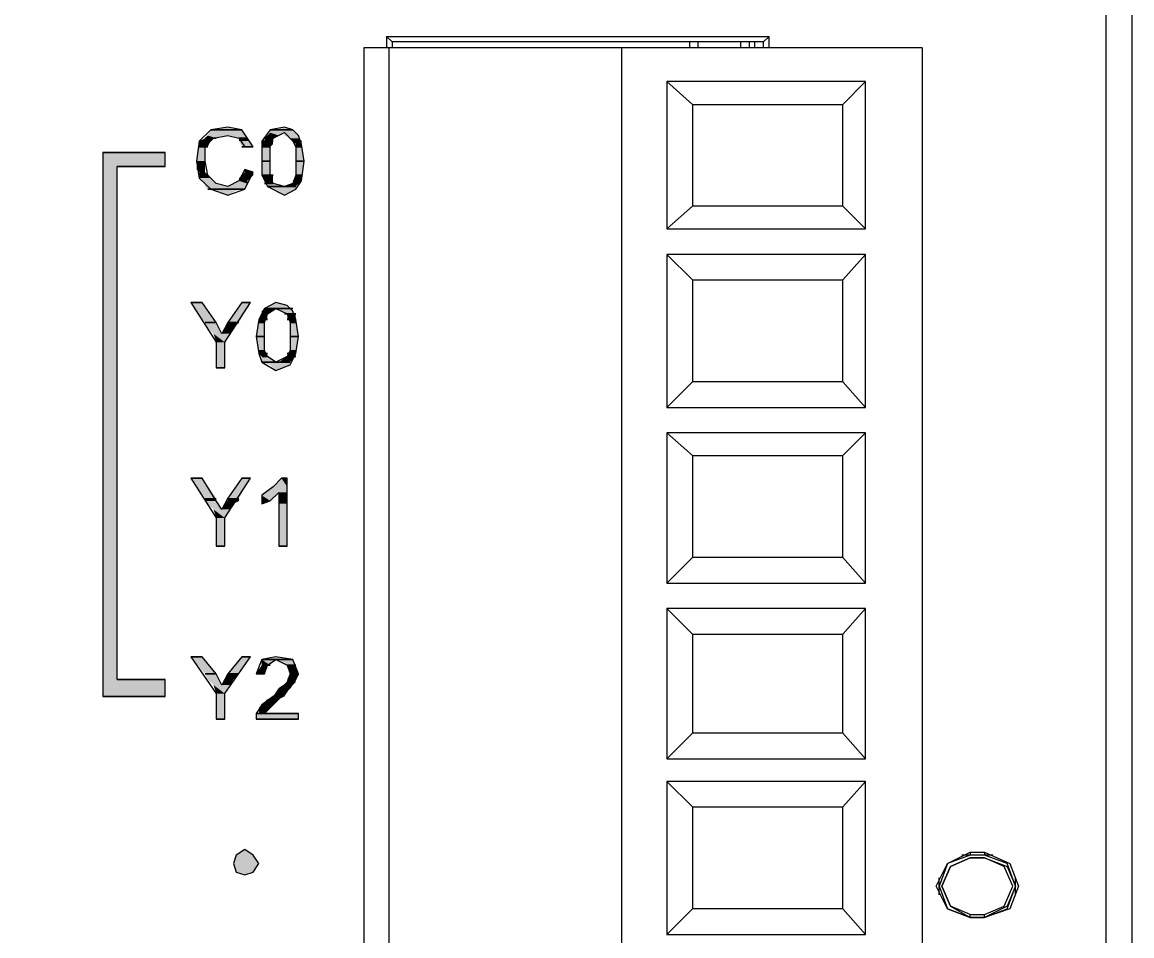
# Model space of a CAD drawing. Header units: millimetres. Extents: x -11 to 1219, y 0 to 1751.
# Drawn here: x 276.39 to 298.57, y 942.92 to 961.19 of the extents above; entities that cross this region are included whole.
import ezdxf

# ---------------------------------------------------------------- set-up
doc = ezdxf.new("R2010")
doc.units = ezdxf.units.MM
doc.header["$LTSCALE"] = 10
doc.layers.get('Defpoints').update_dxf_attribs({"linetype": 'CONTINUOUS'})
doc.layers.add('_MULTI_WIRE', color=9, linetype='CONTINUOUS')
doc.layers.add('PSYMS', color=7, linetype='CONTINUOUS')
doc.layers.add('PDF_Geometry', color=7, linetype='CONTINUOUS', true_color=0x151d1f)
doc.layers.add('PDF_Solid Fills', color=7, linetype='CONTINUOUS', true_color=0x070809)
doc.layers.get('_MULTI_WIRE').off()
doc.styles.get("Standard").update_dxf_attribs({"font": '', "width": 0.8})
doc.styles.get('Standard').set_extended_font_data('Meiryo UI')
doc.dimstyles.get("Standard").update_dxf_attribs({"dimtxt": 8, "dimasz": 2, "dimexe": 1.5, "dimexo": 1.5, "dimgap": 1.8, "dimtad": 1, "dimdec": 3, "dimdsep": 46, "dimtxsty": 'Standard', "dimcen": 0, "dimclrd": 4, "dimclre": 4, "dimclrt": 4, "dimadec": 0, "dimazin": 0, "dimtfac": 1, "dimtdec": 3, "dimtmove": 0, "dimatfit": 3, "dimfxl": 1, "dimtolj": 1, "dimtzin": 1, "dimarcsym": 0})

# ---------------------------------------------------------------- blocks, each defined once
blk = doc.blocks.new('DVP-28SWS211R')
at = {"layer": 'PDF_Geometry', "color": 7, "lineweight": 9, "true_color": 0xffffff}
for p, q in [((45.208, -90.359), (45.208, 0)), ((45.718, -0.453), (45.718, -89.906)), ((30.818, -3.569), (38.466, -3.569)), ((30.932, -3.682), (30.818, -3.569)), ((30.818, -3.569), (30.818, -3.796)), ((30.932, -3.682), (30.932, -3.796)), ((38.353, -3.682), (30.932, -3.682)), ((36.88, -3.682), (36.88, -3.796)), ((37.05, -3.796), (37.05, -3.682)), ((37.9, -3.796), (37.9, -3.682)), ((38.07, -3.682), (38.07, -3.796)), ((38.183, -3.796), (38.183, -3.682)), ((38.466, -3.569), (38.353, -3.682)), ((38.353, -3.796), (38.353, -3.682)), ((38.466, -3.796), (38.466, -3.569)), ((41.525, -3.796), (30.365, -3.796)), ((30.365, -3.796), (30.365, -36.257)), ((30.875, -36.257), (30.875, -3.796)), ((35.52, -3.796), (35.52, -36.257)), ((41.525, -3.796), (41.525, -36.257)), ((36.427, -4.475), (36.427, -7.421)), ((36.427, -4.475), (36.937, -4.929)), ((40.392, -4.475), (36.427, -4.475)), ((39.939, -4.929), (40.392, -4.475)), ((40.392, -7.421), (40.392, -4.475)), ((36.937, -4.929), (39.939, -4.929)), ((36.937, -4.929), (36.937, -6.968)), ((39.939, -6.968), (39.939, -4.929)), ((27.306, -5.439), (27.079, -5.665)), ((27.646, -5.382), (27.306, -5.439)), ((27.306, -5.439), (27.929, -5.439)), ((27.929, -5.439), (27.306, -5.439)), ((27.306, -5.439), (27.929, -5.439)), ((27.929, -5.439), (27.306, -5.439)), ((27.929, -5.439), (27.646, -5.382)), ((28.156, -5.778), (27.929, -5.439)), ((28.496, -5.439), (28.326, -5.665)), ((28.779, -5.382), (28.496, -5.439)), ((28.609, -5.439), (28.496, -5.439)), ((28.496, -5.439), (28.949, -5.439)), ((28.552, -5.608), (28.779, -5.495)), ((28.949, -5.439), (28.609, -5.439)), ((28.609, -5.439), (28.949, -5.439)), ((28.949, -5.439), (28.609, -5.439)), ((28.949, -5.439), (28.779, -5.382)), ((28.779, -5.495), (28.949, -5.665)), ((29.062, -5.552), (28.949, -5.439)), ((27.079, -5.665), (27.023, -6.062)), ((27.193, -5.608), (27.363, -5.608)), ((27.363, -5.608), (27.193, -5.608)), ((27.193, -5.608), (27.419, -5.608)), ((27.363, -5.608), (27.193, -5.608)), ((27.193, -5.778), (27.363, -5.608)), ((27.363, -5.608), (27.646, -5.552)), ((27.419, -5.608), (27.363, -5.608)), ((27.646, -5.552), (27.872, -5.608)), ((27.872, -5.608), (28.042, -5.608)), ((28.042, -5.608), (27.872, -5.608)), ((27.872, -5.608), (28.042, -5.608)), ((28.042, -5.608), (27.872, -5.608)), ((27.872, -5.608), (27.986, -5.778)), ((28.382, -5.665), (28.326, -5.665)), ((28.326, -5.665), (28.552, -5.665)), ((28.326, -5.665), (28.326, -6.062)), ((28.552, -5.665), (28.382, -5.665)), ((28.382, -5.665), (28.552, -5.665)), ((28.552, -5.665), (28.382, -5.665)), ((28.496, -5.778), (28.552, -5.608)), ((28.949, -5.665), (29.119, -5.665)), ((29.119, -5.665), (28.949, -5.665)), ((28.949, -5.665), (29.119, -5.665)), ((29.119, -5.665), (28.949, -5.665)), ((28.949, -5.665), (29.005, -5.778)), ((29.119, -5.722), (29.062, -5.552)), ((29.175, -6.062), (29.119, -5.722)), ((25.153, -5.892), (26.399, -5.892)), ((26.399, -5.892), (25.153, -5.892)), ((25.153, -5.892), (25.153, -16.769)), ((26.399, -5.892), (25.153, -5.892)), ((26.399, -6.175), (26.399, -5.892)), ((27.079, -5.778), (27.193, -5.778)), ((27.193, -5.778), (27.079, -5.778)), ((27.079, -5.778), (27.249, -5.778)), ((27.193, -5.778), (27.079, -5.778)), ((27.079, -5.778), (27.193, -5.778)), ((27.193, -5.778), (27.079, -5.778)), ((27.079, -5.778), (27.193, -5.778)), ((27.193, -5.778), (27.079, -5.778)), ((27.249, -5.778), (27.193, -5.778)), ((27.193, -6.062), (27.193, -5.778)), ((27.929, -5.778), (28.042, -5.778)), ((28.042, -5.778), (27.929, -5.778)), ((27.929, -5.778), (28.156, -5.778)), ((28.042, -5.778), (27.929, -5.778)), ((27.986, -5.778), (28.042, -5.778)), ((28.042, -5.778), (27.986, -5.778)), ((27.986, -5.778), (27.986, -5.778)), ((27.986, -5.778), (28.156, -5.778)), ((28.156, -5.778), (28.042, -5.778)), ((28.326, -5.778), (28.496, -5.778)), ((28.496, -5.778), (28.326, -5.778)), ((28.326, -5.778), (28.496, -5.778)), ((28.496, -5.778), (28.326, -5.778)), ((28.496, -6.062), (28.496, -5.778)), ((29.005, -5.778), (29.119, -5.778)), ((29.119, -5.778), (29.005, -5.778)), ((29.005, -5.778), (29.119, -5.778)), ((29.119, -5.778), (29.005, -5.778)), ((29.005, -5.778), (29.005, -6.062)), ((25.436, -6.175), (26.399, -6.175)), ((26.399, -6.175), (25.436, -6.175)), ((25.436, -16.429), (25.436, -6.175)), ((25.436, -6.175), (26.399, -6.175)), ((27.023, -6.062), (27.079, -6.402)), ((27.249, -6.345), (27.193, -6.062)), ((28.326, -6.062), (28.496, -6.062)), ((28.496, -6.062), (28.326, -6.062)), ((28.326, -6.062), (28.496, -6.062)), ((28.496, -6.062), (28.326, -6.062)), ((28.326, -6.062), (28.326, -6.345)), ((28.496, -6.345), (28.496, -6.062)), ((29.005, -6.062), (29.175, -6.062)), ((29.175, -6.062), (29.005, -6.062)), ((29.005, -6.062), (29.175, -6.062)), ((29.175, -6.062), (29.005, -6.062)), ((29.005, -6.062), (29.005, -6.345)), ((29.119, -6.458), (29.175, -6.062)), ((27.079, -6.402), (27.306, -6.628)), ((27.419, -6.515), (27.249, -6.345)), ((27.986, -6.232), (27.872, -6.458)), ((28.156, -6.288), (27.986, -6.232)), ((27.986, -6.628), (28.156, -6.288)), ((28.326, -6.345), (28.496, -6.345)), ((28.496, -6.345), (28.326, -6.345)), ((28.326, -6.345), (28.496, -6.345)), ((28.496, -6.345), (28.326, -6.345)), ((28.326, -6.345), (28.552, -6.345)), ((28.552, -6.345), (28.326, -6.345)), ((28.326, -6.345), (28.552, -6.345)), ((28.552, -6.345), (28.326, -6.345)), ((28.326, -6.345), (28.439, -6.572)), ((28.552, -6.515), (28.496, -6.345)), ((29.005, -6.345), (28.949, -6.515)), ((29.005, -6.345), (29.119, -6.345)), ((29.119, -6.345), (29.005, -6.345)), ((29.005, -6.345), (29.119, -6.345)), ((29.119, -6.345), (29.005, -6.345)), ((29.005, -6.345), (29.119, -6.345)), ((29.119, -6.345), (29.005, -6.345)), ((29.005, -6.345), (29.119, -6.345)), ((29.119, -6.345), (29.005, -6.345)), ((27.249, -6.628), (27.872, -6.628)), ((27.872, -6.628), (27.249, -6.628)), ((27.249, -6.628), (27.986, -6.628)), ((27.872, -6.628), (27.249, -6.628)), ((27.306, -6.628), (27.646, -6.742)), ((27.646, -6.572), (27.419, -6.515)), ((27.872, -6.458), (27.646, -6.572)), ((27.646, -6.742), (27.986, -6.628)), ((27.986, -6.628), (27.872, -6.628)), ((28.382, -6.515), (28.552, -6.515)), ((28.552, -6.515), (28.382, -6.515)), ((28.382, -6.515), (28.552, -6.515)), ((28.552, -6.515), (28.382, -6.515)), ((28.439, -6.572), (28.779, -6.572)), ((28.779, -6.572), (28.439, -6.572)), ((28.439, -6.572), (28.779, -6.572)), ((28.779, -6.572), (28.439, -6.572)), ((28.439, -6.572), (28.779, -6.742)), ((28.779, -6.572), (28.552, -6.515)), ((28.949, -6.515), (28.779, -6.572)), ((28.779, -6.572), (29.005, -6.572)), ((29.005, -6.572), (28.779, -6.572)), ((28.779, -6.572), (29.005, -6.572)), ((29.005, -6.572), (28.779, -6.572)), ((28.779, -6.742), (29.005, -6.628)), ((28.949, -6.515), (29.062, -6.515)), ((29.062, -6.515), (28.949, -6.515)), ((28.949, -6.515), (29.062, -6.515)), ((29.062, -6.515), (28.949, -6.515)), ((29.005, -6.628), (29.119, -6.458)), ((36.937, -6.968), (36.427, -7.421)), ((39.939, -6.968), (36.937, -6.968)), ((40.392, -7.421), (39.939, -6.968)), ((36.427, -7.421), (40.392, -7.421)), ((36.427, -7.931), (36.427, -10.99)), ((36.427, -7.931), (36.937, -8.441)), ((40.392, -7.931), (36.427, -7.931)), ((39.939, -8.441), (40.392, -7.931)), ((40.392, -10.99), (40.392, -7.931)), ((36.937, -8.441), (39.939, -8.441)), ((36.937, -8.441), (36.937, -10.48)), ((39.939, -10.481), (39.939, -8.441)), ((26.909, -8.894), (27.136, -8.894)), ((27.136, -8.894), (26.909, -8.894)), ((27.136, -8.894), (26.909, -8.894)), ((26.909, -8.894), (27.419, -9.687)), ((27.419, -9.291), (27.136, -8.894)), ((27.589, -9.687), (28.099, -8.894)), ((27.929, -8.894), (27.646, -9.291)), ((27.929, -8.894), (28.099, -8.894)), ((28.099, -8.894), (27.929, -8.894)), ((28.099, -8.894), (27.929, -8.894)), ((28.382, -9.008), (28.269, -9.234)), ((28.609, -8.894), (28.382, -9.008)), ((28.382, -9.008), (28.949, -9.008)), ((28.949, -9.008), (28.382, -9.008)), ((28.382, -9.008), (28.949, -9.008)), ((28.949, -9.008), (28.382, -9.008)), ((28.439, -9.121), (28.609, -9.008)), ((28.835, -8.951), (28.609, -8.894)), ((28.609, -9.008), (28.835, -9.121)), ((28.949, -9.064), (28.835, -8.951)), ((29.005, -9.234), (28.949, -9.064)), ((27.193, -9.291), (27.419, -9.291)), ((27.419, -9.291), (27.193, -9.291)), ((27.193, -9.291), (27.419, -9.291)), ((27.419, -9.291), (27.193, -9.291)), ((27.532, -9.517), (27.419, -9.291)), ((27.646, -9.291), (27.532, -9.517)), ((27.646, -9.291), (27.872, -9.291)), ((27.872, -9.291), (27.646, -9.291)), ((27.646, -9.291), (27.872, -9.291)), ((27.872, -9.291), (27.646, -9.291)), ((28.269, -9.234), (28.212, -9.574)), ((28.269, -9.234), (28.382, -9.234)), ((28.382, -9.234), (28.269, -9.234)), ((28.269, -9.234), (28.439, -9.234)), ((28.382, -9.234), (28.269, -9.234)), ((28.269, -9.291), (28.382, -9.291)), ((28.382, -9.291), (28.269, -9.291)), ((28.269, -9.291), (28.382, -9.291)), ((28.382, -9.291), (28.269, -9.291)), ((28.326, -9.121), (28.439, -9.121)), ((28.439, -9.121), (28.326, -9.121)), ((28.326, -9.121), (28.439, -9.121)), ((28.439, -9.121), (28.326, -9.121)), ((28.382, -9.291), (28.439, -9.121)), ((28.439, -9.234), (28.382, -9.234)), ((28.382, -9.574), (28.382, -9.291)), ((28.779, -9.121), (29.005, -9.121)), ((29.005, -9.121), (28.779, -9.121)), ((28.779, -9.121), (29.005, -9.121)), ((29.005, -9.121), (28.779, -9.121)), ((28.835, -9.121), (28.892, -9.291)), ((28.835, -9.234), (29.005, -9.234)), ((29.005, -9.234), (28.835, -9.234)), ((28.835, -9.234), (29.005, -9.234)), ((29.005, -9.234), (28.835, -9.234)), ((28.892, -9.291), (29.005, -9.291)), ((29.005, -9.291), (28.892, -9.291)), ((28.892, -9.291), (29.005, -9.291)), ((29.005, -9.291), (28.892, -9.291)), ((28.892, -9.291), (28.892, -9.574)), ((29.062, -9.574), (29.005, -9.234)), ((27.419, -9.687), (27.419, -10.197)), ((27.589, -10.197), (27.589, -9.687)), ((28.212, -9.574), (28.382, -9.574)), ((28.382, -9.574), (28.212, -9.574)), ((28.212, -9.574), (28.382, -9.574)), ((28.382, -9.574), (28.212, -9.574)), ((28.212, -9.574), (28.269, -9.914)), ((28.382, -9.857), (28.382, -9.574)), ((28.892, -9.574), (29.062, -9.574)), ((29.062, -9.574), (28.892, -9.574)), ((28.892, -9.574), (29.062, -9.574)), ((29.062, -9.574), (28.892, -9.574)), ((28.892, -9.574), (28.892, -9.857)), ((29.005, -9.914), (29.062, -9.574)), ((28.269, -9.857), (28.382, -9.857)), ((28.382, -9.857), (28.269, -9.857)), ((28.269, -9.857), (28.382, -9.857)), ((28.382, -9.857), (28.269, -9.857)), ((28.269, -9.914), (28.439, -9.914)), ((28.439, -9.914), (28.269, -9.914)), ((28.269, -9.914), (28.439, -9.914)), ((28.439, -9.914), (28.269, -9.914)), ((28.269, -9.914), (28.326, -10.084)), ((28.326, -9.971), (28.439, -9.971)), ((28.439, -9.971), (28.326, -9.971)), ((28.326, -9.971), (28.439, -9.971)), ((28.439, -9.971), (28.326, -9.971)), ((28.439, -9.971), (28.382, -9.857)), ((28.609, -10.084), (28.439, -9.971)), ((28.835, -9.971), (28.609, -10.084)), ((28.892, -9.857), (28.835, -9.971)), ((28.835, -9.914), (29.005, -9.914)), ((29.005, -9.914), (28.835, -9.914)), ((28.835, -9.914), (29.005, -9.914)), ((29.005, -9.914), (28.835, -9.914)), ((28.835, -9.971), (29.005, -9.971)), ((29.005, -9.971), (28.835, -9.971)), ((28.835, -9.971), (29.005, -9.971)), ((29.005, -9.971), (28.835, -9.971)), ((28.892, -9.857), (29.005, -9.857)), ((29.005, -9.857), (28.892, -9.857)), ((28.892, -9.857), (29.005, -9.857)), ((29.005, -9.857), (28.892, -9.857)), ((28.892, -10.141), (29.005, -9.914)), ((27.419, -10.197), (27.589, -10.197)), ((27.589, -10.197), (27.419, -10.197)), ((27.419, -10.197), (27.589, -10.197)), ((28.326, -10.084), (28.609, -10.084)), ((28.609, -10.084), (28.326, -10.084)), ((28.326, -10.084), (28.609, -10.084)), ((28.609, -10.084), (28.326, -10.084)), ((28.326, -10.084), (28.609, -10.254)), ((28.666, -10.084), (28.609, -10.084)), ((28.609, -10.084), (28.892, -10.084)), ((28.609, -10.254), (28.892, -10.141)), ((28.892, -10.084), (28.666, -10.084)), ((28.666, -10.084), (28.892, -10.084)), ((28.892, -10.084), (28.666, -10.084)), ((36.937, -10.481), (36.427, -10.99)), ((39.939, -10.481), (36.937, -10.481)), ((40.392, -10.99), (39.939, -10.481)), ((36.427, -10.99), (40.392, -10.99)), ((36.427, -11.5), (36.427, -14.503)), ((36.427, -11.5), (36.937, -11.953)), ((40.392, -11.5), (36.427, -11.5)), ((39.939, -11.953), (40.392, -11.5)), ((40.392, -14.503), (40.392, -11.5)), ((36.937, -11.953), (39.939, -11.953)), ((36.937, -11.953), (36.937, -13.993)), ((39.939, -13.993), (39.939, -11.953)), ((26.909, -12.407), (27.136, -12.407)), ((27.136, -12.407), (26.909, -12.407)), ((27.136, -12.407), (26.909, -12.407)), ((26.909, -12.407), (27.419, -13.2)), ((27.419, -12.86), (27.136, -12.407)), ((27.589, -13.2), (28.099, -12.407)), ((27.929, -12.407), (27.646, -12.803)), ((27.929, -12.407), (28.099, -12.407)), ((28.099, -12.407), (27.929, -12.407)), ((28.099, -12.407), (27.929, -12.407)), ((28.722, -12.407), (28.552, -12.577)), ((28.722, -12.407), (28.835, -12.407)), ((28.835, -12.407), (28.722, -12.407)), ((28.835, -12.407), (28.722, -12.407)), ((28.835, -13.766), (28.835, -12.407)), ((28.552, -12.577), (28.326, -12.747)), ((27.532, -13.03), (27.419, -12.86)), ((27.646, -12.803), (27.532, -13.03)), ((28.326, -12.747), (28.326, -12.916)), ((28.326, -12.916), (28.496, -12.86)), ((28.496, -12.86), (28.666, -12.69)), ((28.666, -12.69), (28.666, -13.766)), ((27.419, -13.2), (27.419, -13.766)), ((27.589, -13.766), (27.589, -13.2)), ((27.419, -13.766), (27.589, -13.766)), ((27.589, -13.766), (27.419, -13.766)), ((27.419, -13.766), (27.589, -13.766)), ((28.666, -13.766), (28.835, -13.766)), ((28.835, -13.766), (28.666, -13.766)), ((28.666, -13.766), (28.835, -13.766)), ((36.937, -13.993), (36.427, -14.503)), ((39.939, -13.993), (36.937, -13.993)), ((40.392, -14.503), (39.939, -13.993)), ((36.427, -14.503), (40.392, -14.503)), ((36.427, -15.013), (36.427, -18.015)), ((36.427, -15.013), (36.937, -15.522)), ((40.392, -15.013), (36.427, -15.013)), ((39.939, -15.522), (40.392, -15.013)), ((40.392, -18.015), (40.392, -15.013)), ((36.937, -15.522), (39.939, -15.522)), ((36.937, -15.522), (36.937, -17.505)), ((39.939, -17.505), (39.939, -15.522)), ((26.909, -15.976), (27.136, -15.976)), ((27.136, -15.976), (26.909, -15.976)), ((27.136, -15.976), (26.909, -15.976)), ((26.909, -15.976), (27.419, -16.712)), ((27.419, -16.316), (27.136, -15.976)), ((27.589, -16.712), (28.099, -15.976)), ((27.929, -15.976), (27.646, -16.316)), ((27.929, -15.976), (28.099, -15.976)), ((28.099, -15.976), (27.929, -15.976)), ((28.099, -15.976), (27.929, -15.976)), ((28.326, -16.032), (28.212, -16.316)), ((28.609, -15.976), (28.326, -16.032)), ((28.326, -16.032), (28.949, -16.032)), ((28.949, -16.032), (28.326, -16.032)), ((28.326, -16.032), (28.949, -16.032)), ((28.949, -16.032), (28.326, -16.032)), ((28.326, -16.032), (28.949, -16.032)), ((28.949, -16.032), (28.326, -16.032)), ((28.326, -16.032), (28.949, -16.032)), ((28.949, -16.032), (28.326, -16.032)), ((28.326, -16.146), (28.439, -16.146)), ((28.439, -16.146), (28.326, -16.146)), ((28.326, -16.146), (28.496, -16.146)), ((28.439, -16.146), (28.326, -16.146)), ((28.382, -16.316), (28.439, -16.146)), ((28.439, -16.146), (28.609, -16.032)), ((28.496, -16.146), (28.439, -16.146)), ((28.949, -16.032), (28.609, -15.976)), ((28.609, -16.032), (28.835, -16.146)), ((28.835, -16.146), (29.005, -16.146)), ((29.005, -16.146), (28.835, -16.146)), ((28.835, -16.146), (29.005, -16.146)), ((29.005, -16.146), (28.835, -16.146)), ((28.835, -16.146), (28.892, -16.316)), ((29.062, -16.316), (28.949, -16.032)), ((27.193, -16.316), (27.419, -16.316)), ((27.419, -16.316), (27.193, -16.316)), ((27.193, -16.316), (27.419, -16.316)), ((27.419, -16.316), (27.193, -16.316)), ((27.532, -16.542), (27.419, -16.316)), ((27.646, -16.316), (27.532, -16.542)), ((27.646, -16.316), (27.872, -16.316)), ((27.872, -16.316), (27.646, -16.316)), ((27.646, -16.316), (27.872, -16.316)), ((27.872, -16.316), (27.646, -16.316)), ((28.212, -16.316), (28.382, -16.316)), ((28.382, -16.316), (28.212, -16.316)), ((28.212, -16.316), (28.382, -16.316)), ((28.382, -16.316), (28.212, -16.316)), ((28.212, -16.316), (28.382, -16.316)), ((28.382, -16.316), (28.212, -16.316)), ((28.212, -16.316), (28.382, -16.316)), ((28.382, -16.316), (28.212, -16.316)), ((28.212, -16.316), (28.382, -16.316)), ((28.382, -16.316), (28.212, -16.316)), ((28.212, -16.316), (28.382, -16.316)), ((28.892, -16.316), (28.835, -16.486)), ((28.892, -16.316), (29.062, -16.316)), ((29.062, -16.316), (28.892, -16.316)), ((28.892, -16.316), (29.062, -16.316)), ((29.062, -16.316), (28.892, -16.316)), ((28.892, -16.316), (29.062, -16.316)), ((29.062, -16.316), (28.892, -16.316)), ((28.892, -16.316), (29.062, -16.316)), ((29.062, -16.316), (28.892, -16.316)), ((28.892, -16.316), (29.062, -16.316)), ((29.062, -16.316), (28.892, -16.316)), ((28.892, -16.316), (29.062, -16.316)), ((29.062, -16.316), (28.892, -16.316)), ((29.005, -16.429), (29.062, -16.316)), ((25.436, -16.429), (26.399, -16.429)), ((26.399, -16.429), (25.436, -16.429)), ((26.399, -16.429), (25.436, -16.429)), ((26.399, -16.769), (26.399, -16.429)), ((28.835, -16.486), (28.552, -16.769)), ((28.666, -16.825), (28.892, -16.599)), ((28.892, -16.599), (29.005, -16.429)), ((25.153, -16.769), (26.399, -16.769)), ((26.399, -16.769), (25.153, -16.769)), ((25.153, -16.769), (26.399, -16.769)), ((27.419, -16.712), (27.419, -17.222)), ((27.589, -17.222), (27.589, -16.712)), ((28.552, -16.769), (28.326, -16.939)), ((28.496, -16.995), (28.666, -16.825)), ((28.326, -16.939), (28.212, -17.109)), ((28.382, -17.109), (28.496, -16.995)), ((27.419, -17.222), (27.589, -17.222)), ((27.589, -17.222), (27.419, -17.222)), ((27.419, -17.222), (27.589, -17.222)), ((28.269, -17.109), (28.212, -17.109)), ((28.212, -17.109), (29.062, -17.109)), ((28.212, -17.109), (28.212, -17.222)), ((28.212, -17.222), (29.062, -17.222)), ((29.062, -17.222), (28.212, -17.222)), ((28.212, -17.222), (29.062, -17.222)), ((29.062, -17.109), (28.269, -17.109)), ((28.269, -17.109), (29.062, -17.109)), ((29.062, -17.109), (28.269, -17.109)), ((28.382, -17.109), (29.062, -17.109)), ((29.062, -17.109), (28.382, -17.109)), ((29.062, -17.109), (28.382, -17.109)), ((29.062, -17.222), (29.062, -17.109)), ((36.937, -17.505), (36.427, -18.015)), ((39.939, -17.505), (36.937, -17.505)), ((40.392, -18.015), (39.939, -17.505)), ((36.427, -18.015), (40.392, -18.015)), ((36.427, -18.468), (36.427, -21.528)), ((36.427, -18.468), (36.937, -18.978)), ((40.392, -18.468), (36.427, -18.468)), ((39.939, -18.978), (40.392, -18.468)), ((40.392, -21.528), (40.392, -18.468)), ((36.937, -18.978), (39.939, -18.978)), ((36.937, -18.978), (36.937, -21.018)), ((39.939, -21.018), (39.939, -18.978)), ((27.816, -19.941), (27.759, -20.111)), ((27.986, -19.828), (27.816, -19.941)), ((28.156, -19.941), (27.986, -19.828)), ((28.269, -20.111), (28.156, -19.941)), ((42.035, -20.111), (42.488, -19.885)), ((42.488, -19.941), (42.035, -20.111)), ((42.942, -19.941), (42.318, -19.941)), ((42.488, -19.885), (42.488, -19.941)), ((42.488, -19.885), (42.772, -19.885)), ((42.772, -19.941), (42.488, -19.941)), ((42.772, -19.885), (42.772, -19.941)), ((42.772, -19.885), (43.282, -20.111)), ((43.225, -20.111), (42.772, -19.941)), ((27.759, -20.111), (27.816, -20.281)), ((28.156, -20.281), (28.269, -20.111)), ((41.809, -20.564), (42.035, -20.111)), ((42.035, -20.111), (41.865, -20.564)), ((41.922, -20.564), (42.092, -20.168)), ((42.092, -20.168), (41.922, -20.564)), ((42.092, -20.168), (42.488, -19.998)), ((42.488, -19.998), (42.092, -20.168)), ((42.488, -19.998), (42.488, -19.998)), ((42.488, -19.998), (42.772, -19.998)), ((42.772, -19.998), (42.488, -19.998)), ((42.772, -19.998), (42.772, -19.998)), ((42.772, -19.998), (43.225, -20.168)), ((43.168, -20.168), (42.772, -19.998)), ((43.338, -20.564), (43.168, -20.168)), ((43.395, -20.564), (43.225, -20.111)), ((43.225, -20.168), (43.395, -20.564)), ((43.282, -20.111), (43.452, -20.564)), ((27.816, -20.281), (27.986, -20.338)), ((27.986, -20.338), (28.156, -20.281)), ((41.865, -20.734), (41.865, -20.394)), ((43.395, -20.734), (43.395, -20.394)), ((42.035, -21.018), (41.809, -20.564)), ((41.865, -20.564), (42.035, -21.018)), ((42.092, -20.961), (41.922, -20.564)), ((41.922, -20.564), (42.092, -20.961)), ((43.168, -20.961), (43.338, -20.564)), ((43.395, -20.564), (43.225, -20.961)), ((43.225, -21.018), (43.395, -20.564)), ((43.452, -20.564), (43.282, -21.018)), ((36.937, -21.018), (36.427, -21.527)), ((39.939, -21.018), (36.937, -21.018)), ((40.392, -21.527), (39.939, -21.018)), ((42.488, -21.188), (42.035, -21.018)), ((42.035, -21.018), (42.488, -21.188)), ((42.488, -21.131), (42.092, -20.961)), ((42.092, -20.961), (42.488, -21.188)), ((43.225, -20.961), (42.772, -21.188)), ((42.772, -21.131), (43.168, -20.961)), ((43.282, -21.018), (42.772, -21.188)), ((42.772, -21.188), (43.225, -21.018)), ((42.488, -21.188), (42.488, -21.131)), ((42.488, -21.131), (42.772, -21.131)), ((42.772, -21.188), (42.488, -21.188)), ((42.488, -21.188), (42.772, -21.188)), ((42.772, -21.188), (42.488, -21.188)), ((42.488, -21.188), (42.488, -21.188)), ((42.772, -21.188), (42.772, -21.131)), ((42.772, -21.188), (42.772, -21.188)), ((36.427, -21.528), (40.392, -21.528))]:
    blk.add_line(p, q, dxfattribs=at)
at = {"layer": 'PDF_Solid Fills', "color": 7, "lineweight": 9, "true_color": 0xffffff, "transparency": 33554559}
for points in [[(27.306, -5.439), (27.249, -5.552), (27.986, -5.552)], [(27.646, -5.382), (27.306, -5.439), (27.872, -5.439)], [(27.306, -5.439), (27.929, -5.439), (27.986, -5.552)], [(28.496, -5.495), (28.439, -5.552), (28.666, -5.552)], [(28.496, -5.439), (28.496, -5.495), (29.005, -5.495)], [(28.496, -5.439), (28.949, -5.439), (29.005, -5.495)], [(28.496, -5.495), (28.779, -5.495), (28.666, -5.552)], [(28.779, -5.382), (28.609, -5.439), (28.949, -5.439)], [(28.779, -5.495), (28.779, -5.552), (29.062, -5.552)], [(28.779, -5.495), (29.005, -5.495), (29.062, -5.552)], [(27.193, -5.608), (27.079, -5.665), (27.306, -5.665)], [(27.079, -5.665), (27.079, -5.778), (27.249, -5.778)], [(27.079, -5.665), (27.306, -5.665), (27.249, -5.778)], [(27.249, -5.552), (27.193, -5.608), (27.419, -5.608)], [(27.193, -5.608), (27.363, -5.608), (27.306, -5.665)], [(27.249, -5.552), (27.646, -5.552), (27.419, -5.608)], [(27.646, -5.552), (27.872, -5.608), (28.042, -5.608)], [(27.646, -5.552), (27.986, -5.552), (28.042, -5.608)], [(27.872, -5.608), (27.872, -5.665), (28.099, -5.665)], [(27.872, -5.608), (28.042, -5.608), (28.099, -5.665)], [(27.872, -5.665), (27.929, -5.778), (28.156, -5.778)], [(27.872, -5.665), (28.099, -5.665), (28.156, -5.778)], [(28.326, -5.665), (28.326, -5.722), (28.552, -5.722)], [(28.326, -5.665), (28.552, -5.665), (28.552, -5.722)], [(28.326, -5.722), (28.326, -5.778), (28.496, -5.778)], [(28.326, -5.722), (28.552, -5.722), (28.496, -5.778)], [(28.439, -5.552), (28.382, -5.608), (28.552, -5.608)], [(28.382, -5.608), (28.382, -5.665), (28.552, -5.665)], [(28.382, -5.608), (28.552, -5.608), (28.552, -5.665)], [(28.439, -5.552), (28.666, -5.552), (28.552, -5.608)], [(28.779, -5.552), (28.892, -5.608), (29.062, -5.608)], [(28.779, -5.552), (29.062, -5.552), (29.062, -5.608)], [(28.892, -5.608), (28.949, -5.665), (29.119, -5.665)], [(28.892, -5.608), (29.062, -5.608), (29.119, -5.665)], [(28.949, -5.665), (29.005, -5.722), (29.119, -5.722)], [(28.949, -5.665), (29.119, -5.665), (29.119, -5.722)], [(29.005, -5.722), (29.005, -5.778), (29.119, -5.778)], [(29.005, -5.722), (29.119, -5.722), (29.119, -5.778)], [(25.153, -5.892), (25.153, -6.175), (26.399, -6.175)], [(25.153, -5.892), (26.399, -5.892), (26.399, -6.175)], [(27.079, -5.778), (27.023, -6.062), (27.193, -6.062)], [(27.079, -5.778), (27.193, -5.778), (27.193, -6.062)], [(28.326, -5.778), (28.326, -6.062), (28.496, -6.062)], [(28.326, -5.778), (28.496, -5.778), (28.496, -6.062)], [(29.005, -5.778), (29.005, -6.062), (29.175, -6.062)], [(29.005, -5.778), (29.119, -5.778), (29.175, -6.062)], [(25.153, -6.175), (25.153, -16.429), (25.436, -16.429)], [(25.153, -6.175), (25.436, -6.175), (25.436, -16.429)], [(27.023, -6.062), (27.023, -6.232), (27.193, -6.232)], [(27.023, -6.062), (27.193, -6.062), (27.193, -6.232)], [(28.326, -6.062), (28.326, -6.345), (28.496, -6.345)], [(28.326, -6.062), (28.496, -6.062), (28.496, -6.345)], [(29.005, -6.062), (29.005, -6.345), (29.119, -6.345)], [(29.005, -6.062), (29.175, -6.062), (29.119, -6.345)], [(27.023, -6.232), (27.079, -6.288), (27.193, -6.288)], [(27.023, -6.232), (27.193, -6.232), (27.193, -6.288)], [(27.079, -6.288), (27.079, -6.345), (27.249, -6.345)], [(27.079, -6.288), (27.193, -6.288), (27.249, -6.345)], [(27.079, -6.345), (27.079, -6.402), (27.306, -6.402)], [(27.079, -6.345), (27.249, -6.345), (27.306, -6.402)], [(27.079, -6.402), (27.136, -6.458), (27.363, -6.458)], [(27.079, -6.402), (27.306, -6.402), (27.363, -6.458)], [(27.929, -6.345), (27.872, -6.402), (28.099, -6.402)], [(27.872, -6.402), (27.872, -6.458), (28.042, -6.458)], [(27.872, -6.402), (28.099, -6.402), (28.042, -6.458)], [(27.986, -6.288), (27.929, -6.345), (28.156, -6.345)], [(27.929, -6.345), (28.156, -6.345), (28.099, -6.402)], [(27.986, -6.232), (27.986, -6.288), (28.156, -6.288)], [(27.986, -6.288), (28.156, -6.288), (28.156, -6.345)], [(28.326, -6.345), (28.382, -6.458), (28.552, -6.458)], [(28.326, -6.345), (28.552, -6.345), (28.552, -6.458)], [(29.005, -6.345), (28.949, -6.458), (29.119, -6.458)], [(29.005, -6.345), (29.119, -6.345), (29.119, -6.458)], [(27.136, -6.458), (27.193, -6.515), (27.419, -6.515)], [(27.136, -6.458), (27.363, -6.458), (27.419, -6.515)], [(27.193, -6.515), (27.193, -6.572), (27.646, -6.572)], [(27.193, -6.515), (27.419, -6.515), (27.646, -6.572)], [(27.193, -6.572), (27.249, -6.628), (27.986, -6.628)], [(27.193, -6.572), (27.986, -6.572), (27.986, -6.628)], [(27.306, -6.628), (27.872, -6.628), (27.646, -6.742)], [(27.759, -6.515), (27.646, -6.572), (27.986, -6.572)], [(27.872, -6.458), (27.759, -6.515), (28.042, -6.515)], [(27.759, -6.515), (28.042, -6.515), (27.986, -6.572)], [(27.872, -6.458), (28.042, -6.458), (28.042, -6.515)], [(28.382, -6.458), (28.382, -6.515), (28.552, -6.515)], [(28.382, -6.458), (28.552, -6.458), (28.552, -6.515)], [(28.382, -6.515), (28.439, -6.572), (28.779, -6.572)], [(28.382, -6.515), (28.552, -6.515), (28.779, -6.572)], [(28.439, -6.572), (28.552, -6.628), (29.005, -6.628)], [(28.439, -6.572), (29.005, -6.572), (29.005, -6.628)], [(28.552, -6.628), (29.005, -6.628), (28.779, -6.742)], [(28.949, -6.515), (28.779, -6.572), (29.005, -6.572)], [(28.949, -6.458), (28.949, -6.515), (29.062, -6.515)], [(28.949, -6.458), (29.119, -6.458), (29.062, -6.515)], [(28.949, -6.515), (29.062, -6.515), (29.005, -6.572)], [(26.909, -8.894), (27.193, -9.291), (27.419, -9.291)], [(26.909, -8.894), (27.136, -8.894), (27.419, -9.291)], [(27.929, -8.894), (27.646, -9.291), (27.872, -9.291)], [(27.929, -8.894), (28.099, -8.894), (27.872, -9.291)], [(28.382, -9.008), (28.326, -9.064), (28.552, -9.064)], [(28.326, -9.064), (28.326, -9.121), (28.439, -9.121)], [(28.326, -9.064), (28.552, -9.064), (28.439, -9.121)], [(28.496, -8.951), (28.382, -9.008), (28.835, -9.008)], [(28.382, -9.008), (28.609, -9.008), (28.552, -9.064)], [(28.609, -8.894), (28.496, -8.951), (28.835, -8.951)], [(28.496, -8.951), (28.835, -8.951), (28.835, -9.008)], [(28.609, -9.008), (28.722, -9.064), (28.949, -9.064)], [(28.609, -9.008), (28.949, -9.008), (28.949, -9.064)], [(28.722, -9.064), (28.779, -9.121), (29.005, -9.121)], [(28.722, -9.064), (28.949, -9.064), (29.005, -9.121)], [(27.193, -9.291), (27.249, -9.404), (27.476, -9.404)], [(27.193, -9.291), (27.419, -9.291), (27.476, -9.404)], [(27.646, -9.291), (27.589, -9.404), (27.759, -9.404)], [(27.646, -9.291), (27.872, -9.291), (27.759, -9.404)], [(28.269, -9.291), (28.212, -9.574), (28.382, -9.574)], [(28.326, -9.121), (28.269, -9.234), (28.439, -9.234)], [(28.269, -9.234), (28.269, -9.291), (28.382, -9.291)], [(28.269, -9.234), (28.382, -9.234), (28.382, -9.291)], [(28.269, -9.291), (28.382, -9.291), (28.382, -9.574)], [(28.326, -9.121), (28.439, -9.121), (28.439, -9.234)], [(28.835, -9.121), (28.835, -9.234), (29.005, -9.234)], [(28.835, -9.121), (29.005, -9.121), (29.005, -9.234)], [(28.892, -9.234), (28.892, -9.291), (29.005, -9.291)], [(28.892, -9.234), (29.005, -9.234), (29.005, -9.291)], [(28.892, -9.291), (28.892, -9.574), (29.062, -9.574)], [(28.892, -9.291), (29.005, -9.291), (29.062, -9.574)], [(27.249, -9.404), (27.363, -9.517), (27.533, -9.517)], [(27.249, -9.404), (27.476, -9.404), (27.533, -9.517)], [(27.363, -9.517), (27.419, -9.687), (27.589, -9.687)], [(27.363, -9.517), (27.702, -9.517), (27.589, -9.687)], [(27.589, -9.404), (27.532, -9.517), (27.702, -9.517)], [(27.589, -9.404), (27.759, -9.404), (27.702, -9.517)], [(27.419, -9.687), (27.419, -10.197), (27.589, -10.197)], [(27.419, -9.687), (27.589, -9.687), (27.589, -10.197)], [(28.212, -9.574), (28.269, -9.857), (28.382, -9.857)], [(28.212, -9.574), (28.382, -9.574), (28.382, -9.857)], [(28.892, -9.574), (28.892, -9.857), (29.005, -9.857)], [(28.892, -9.574), (29.062, -9.574), (29.005, -9.857)], [(28.269, -9.857), (28.269, -9.914), (28.382, -9.914)], [(28.269, -9.857), (28.382, -9.857), (28.382, -9.914)], [(28.269, -9.914), (28.326, -9.971), (28.439, -9.971)], [(28.269, -9.914), (28.439, -9.914), (28.439, -9.971)], [(28.326, -9.971), (28.326, -10.084), (28.609, -10.084)], [(28.326, -9.971), (28.439, -9.971), (28.609, -10.084)], [(28.835, -9.971), (28.666, -10.084), (28.892, -10.084)], [(28.892, -9.857), (28.835, -9.914), (29.005, -9.914)], [(28.835, -9.914), (28.835, -9.971), (29.005, -9.971)], [(28.835, -9.914), (29.005, -9.914), (29.005, -9.971)], [(28.835, -9.971), (29.005, -9.971), (28.892, -10.084)], [(28.892, -9.857), (29.005, -9.857), (29.005, -9.914)], [(28.326, -10.084), (28.496, -10.141), (28.892, -10.141)], [(28.326, -10.084), (28.892, -10.084), (28.892, -10.141)], [(28.496, -10.141), (28.892, -10.141), (28.609, -10.254)], [(26.909, -12.407), (27.193, -12.803), (27.419, -12.803)], [(26.909, -12.407), (27.136, -12.407), (27.419, -12.803)], [(27.929, -12.407), (27.646, -12.803), (27.872, -12.803)], [(27.929, -12.407), (28.099, -12.407), (27.872, -12.803)], [(28.722, -12.407), (28.552, -12.577), (28.835, -12.577)], [(28.722, -12.407), (28.835, -12.407), (28.835, -12.577)], [(28.552, -12.577), (28.382, -12.69), (28.835, -12.69)], [(28.552, -12.577), (28.835, -12.577), (28.835, -12.69)], [(27.193, -12.803), (27.193, -12.86), (27.419, -12.86)], [(27.193, -12.803), (27.419, -12.803), (27.419, -12.86)], [(27.193, -12.86), (27.249, -12.916), (27.476, -12.916)], [(27.193, -12.86), (27.419, -12.86), (27.476, -12.916)], [(27.646, -12.86), (27.589, -12.916), (27.759, -12.916)], [(27.646, -12.803), (27.646, -12.86), (27.872, -12.86)], [(27.646, -12.803), (27.872, -12.803), (27.872, -12.86)], [(27.646, -12.86), (27.872, -12.86), (27.759, -12.916)], [(28.382, -12.69), (28.326, -12.747), (28.609, -12.747)], [(28.326, -12.747), (28.326, -12.86), (28.496, -12.86)], [(28.326, -12.747), (28.609, -12.747), (28.496, -12.86)], [(28.326, -12.86), (28.496, -12.86), (28.326, -12.916)], [(28.382, -12.69), (28.666, -12.69), (28.609, -12.747)], [(28.666, -12.69), (28.666, -12.747), (28.835, -12.747)], [(28.666, -12.69), (28.835, -12.69), (28.835, -12.747)], [(28.666, -12.747), (28.666, -12.86), (28.835, -12.86)], [(28.666, -12.747), (28.835, -12.747), (28.835, -12.86)], [(28.666, -12.86), (28.666, -12.916), (28.835, -12.916)], [(28.666, -12.86), (28.835, -12.86), (28.835, -12.916)], [(27.249, -12.917), (27.363, -13.03), (27.533, -13.03)], [(27.249, -12.917), (27.476, -12.917), (27.533, -13.03)], [(27.363, -13.03), (27.419, -13.2), (27.589, -13.2)], [(27.363, -13.03), (27.702, -13.03), (27.589, -13.2)], [(27.589, -12.917), (27.532, -13.03), (27.702, -13.03)], [(27.589, -12.917), (27.759, -12.917), (27.702, -13.03)], [(28.666, -12.917), (28.666, -13.766), (28.835, -13.766)], [(28.666, -12.917), (28.835, -12.917), (28.835, -13.766)], [(27.419, -13.2), (27.419, -13.766), (27.589, -13.766)], [(27.419, -13.2), (27.589, -13.2), (27.589, -13.766)], [(26.909, -15.976), (27.193, -16.316), (27.419, -16.316)], [(26.909, -15.976), (27.136, -15.976), (27.419, -16.316)], [(27.929, -15.976), (27.646, -16.316), (27.872, -16.316)], [(27.929, -15.976), (28.099, -15.976), (27.872, -16.316)], [(28.326, -16.146), (28.212, -16.316), (28.382, -16.316)], [(28.609, -15.976), (28.326, -16.032), (28.949, -16.032)], [(28.326, -16.032), (28.326, -16.146), (28.496, -16.146)], [(28.326, -16.032), (28.609, -16.032), (28.496, -16.146)], [(28.326, -16.146), (28.439, -16.146), (28.382, -16.316)], [(28.609, -16.032), (28.835, -16.146), (29.005, -16.146)], [(28.609, -16.032), (28.949, -16.032), (29.005, -16.146)], [(28.835, -16.146), (28.892, -16.316), (29.062, -16.316)], [(28.835, -16.146), (29.005, -16.146), (29.062, -16.316)], [(27.193, -16.316), (27.249, -16.429), (27.476, -16.429)], [(27.193, -16.316), (27.419, -16.316), (27.476, -16.429)], [(27.646, -16.316), (27.589, -16.429), (27.759, -16.429)], [(27.646, -16.316), (27.872, -16.316), (27.759, -16.429)], [(28.892, -16.316), (28.835, -16.429), (29.005, -16.429)], [(28.892, -16.316), (29.062, -16.316), (29.005, -16.429)], [(25.153, -16.429), (25.153, -16.769), (26.399, -16.769)], [(25.153, -16.429), (26.399, -16.429), (26.399, -16.769)], [(27.249, -16.429), (27.363, -16.542), (27.533, -16.542)], [(27.249, -16.429), (27.476, -16.429), (27.533, -16.542)], [(27.363, -16.542), (27.419, -16.712), (27.589, -16.712)], [(27.363, -16.542), (27.702, -16.542), (27.589, -16.712)], [(27.589, -16.429), (27.532, -16.542), (27.702, -16.542)], [(27.589, -16.429), (27.759, -16.429), (27.702, -16.542)], [(28.666, -16.599), (28.552, -16.769), (28.779, -16.769)], [(28.835, -16.486), (28.666, -16.599), (28.892, -16.599)], [(28.666, -16.599), (28.892, -16.599), (28.779, -16.769)], [(28.835, -16.429), (28.835, -16.486), (29.005, -16.486)], [(28.835, -16.429), (29.005, -16.429), (29.005, -16.486)], [(28.835, -16.486), (29.005, -16.486), (28.892, -16.599)], [(27.419, -16.712), (27.419, -17.222), (27.589, -17.222)], [(27.419, -16.712), (27.589, -16.712), (27.589, -17.222)], [(28.439, -16.825), (28.326, -16.939), (28.552, -16.939)], [(28.552, -16.769), (28.439, -16.825), (28.666, -16.825)], [(28.439, -16.825), (28.666, -16.825), (28.552, -16.939)], [(28.552, -16.769), (28.779, -16.769), (28.666, -16.825)], [(28.326, -16.939), (28.269, -16.995), (28.496, -16.995)], [(28.269, -16.995), (28.269, -17.109), (28.382, -17.109)], [(28.269, -16.995), (28.496, -16.995), (28.382, -17.109)], [(28.326, -16.939), (28.552, -16.939), (28.496, -16.995)], [(28.212, -17.109), (28.212, -17.222), (29.062, -17.222)], [(28.212, -17.109), (29.062, -17.109), (29.062, -17.222)], [(27.816, -19.941), (27.759, -20.111), (28.269, -20.111)], [(27.986, -19.828), (27.816, -19.941), (28.156, -19.941)], [(27.816, -19.941), (28.156, -19.941), (28.269, -20.111)], [(27.759, -20.111), (27.816, -20.281), (28.156, -20.281)], [(27.759, -20.111), (28.269, -20.111), (28.156, -20.281)], [(27.816, -20.281), (28.156, -20.281), (27.986, -20.338)]]:
    blk.add_solid(points, dxfattribs=at)
blk = doc.blocks.new('*D142')
at = {"layer": 'Defpoints', "color": 0, "transparency": 16777216}
for p in [(298.567, 984.72), (160.48, 964.259), (298.567, 960.355)]:
    blk.add_point(p, dxfattribs=at)
at = {"layer": 'PSYMS', "color": 4, "lineweight": -2, "transparency": 16777216}
for p, q in [((160.48, 965.759), (160.48, 986.22)), ((298.567, 961.855), (298.567, 986.22)), ((162.48, 984.72), (296.567, 984.72))]:
    blk.add_line(p, q, dxfattribs=at)
at = {"layer": 'PSYMS', "color": 4, "transparency": 16777216}
for points in [[(162.48, 985.053), (162.48, 984.387), (160.48, 984.72)], [(296.567, 985.053), (296.567, 984.387), (298.567, 984.72)]]:
    blk.add_solid(points, dxfattribs=at)
at = {"layer": 'PSYMS', "color": 4, "transparency": 16777216, "insert": (229.523, 990.52), "char_height": 8, "attachment_point": 5}
blk.add_mtext('\\A1;138.087', dxfattribs=at)

msp = doc.modelspace()

# ---------------------------------------------------------------- block references
at = {"layer": '_MULTI_WIRE'}
msp.add_blockref('DVP-28SWS211R', (252.8495, 964.4776), dxfattribs=at)

# ---------------------------------------------------------------- dimensions: what is measured, and where the dimension line sits
at = {"layer": 'PSYMS', "color": 7, "true_color": 0xffffff}
dim = msp.add_linear_dim(base=(298.5671, 984.71995), p1=(160.47964, 964.25871), p2=(298.5671, 960.35474), dimstyle='Standard', dxfattribs=at)
dim.commit()
dim.dimension.update_dxf_attribs({"geometry": '*D142', "text_midpoint": (229.52337, 990.51995)})

doc.saveas('drawing.dxf')
